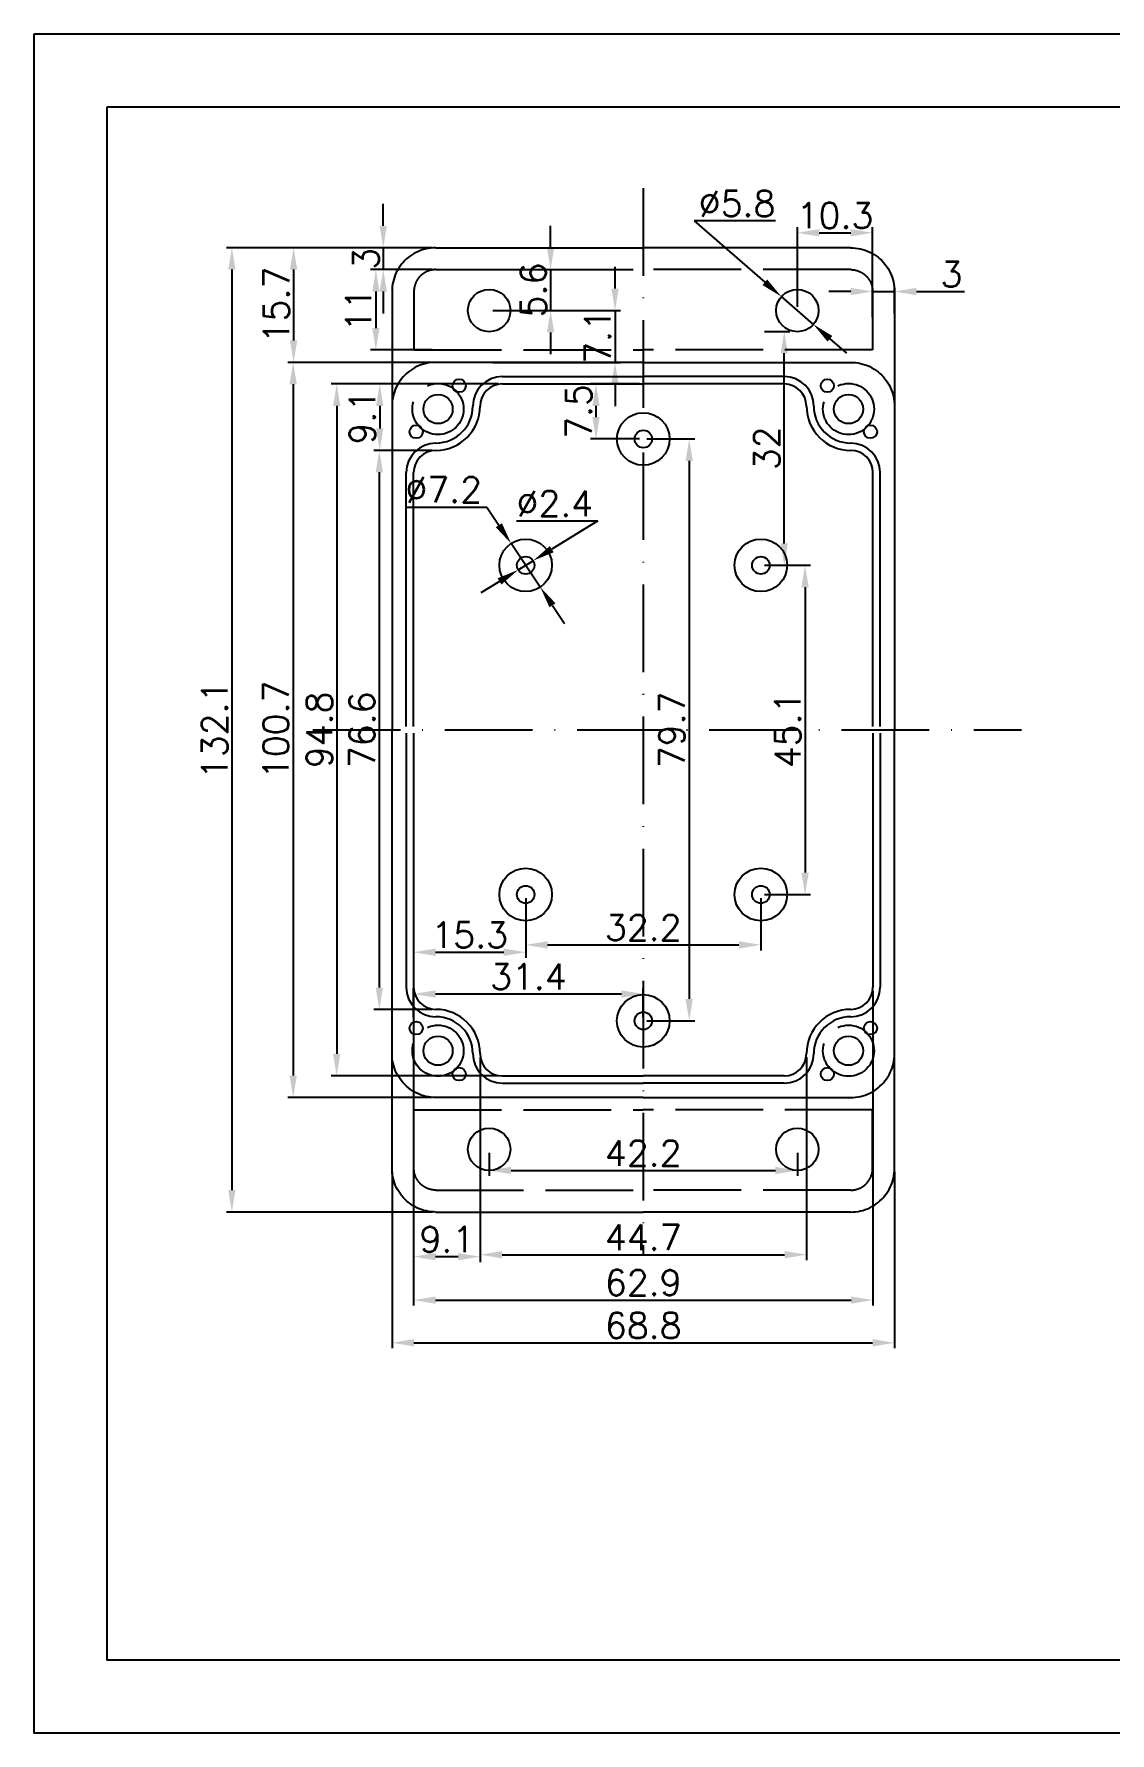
# Model space of a CAD drawing. Header units: millimetres. Extents: x -3078 to -2716, y 3168 to 3401.
# Drawn here: x -3078.4 to -2931.1, y 3168.4 to 3401.2 of the extents above; entities that cross this region are included whole.
import ezdxf

# ---------------------------------------------------------------- set-up
doc = ezdxf.new("R2010")
doc.units = ezdxf.units.MM
doc.linetypes.add('ACAD_ISO02W100', pattern=[15, 12, -3])
doc.linetypes.add('ACAD_ISO10W100', pattern=[18, 12, -3, 0, -3])
for name, color, linetype in [('02___PRT_ALL_AXES', 7, 'Continuous'), ('中心线', 1, 'ACAD_ISO10W100'), ('假想线', 6, 'ACAD_ISO02W100')]:
    doc.layers.add(name, color=color, linetype=linetype)
doc.layers.add('标注', color=3, linetype='Continuous', lineweight=0)
doc.layers.add('绘图', color=7, linetype='Continuous', lineweight=35)
doc.styles.get("Standard").update_dxf_attribs({"font": 'txt.shx'})
doc.dimstyles.new('ISO-25', dxfattribs={"dimtxt": 2.5, "dimasz": 2, "dimexe": 1.25, "dimexo": 0.625, "dimtad": 1, "dimdsep": 46, "dimtxsty": 'Standard', "dimcen": 2.5, "dimclrt": 256, "dimadec": 0, "dimazin": 0, "dimtfac": 1, "dimtmove": 0, "dimatfit": 3, "dimfxl": 1, "dimarcsym": 0})

# ---------------------------------------------------------------- blocks, each defined once
blk = doc.blocks.new('*D66')
at = {"layer": 'Defpoints', "color": 0, "lineweight": 25, "transparency": 16777216}
for p in [(-3026.4, 3270.6), (-3017.3, 3261.5), (-3017.3, 3233.69)]:
    blk.add_point(p, dxfattribs=at)
at = {"layer": '标注', "color": 0, "lineweight": -2, "transparency": 16777216}
for p, q in [((-3026.4, 3270.1), (-3026.4, 3232.94)), ((-3017.3, 3261), (-3017.3, 3232.94)), ((-3023.4, 3233.69), (-3020.3, 3233.69))]:
    blk.add_line(p, q, dxfattribs=at)
at = {"layer": '标注', "color": 0, "lineweight": 25, "transparency": 16777216}
for points in [[(-3023.4, 3234.19), (-3023.4, 3233.19), (-3026.4, 3233.69)], [(-3020.3, 3234.19), (-3020.3, 3233.19), (-3017.3, 3233.69)]]:
    blk.add_solid(points, dxfattribs=at)
at = {"layer": '标注', "lineweight": 25, "transparency": 16777216, "insert": (-3021.85, 3236.07), "char_height": 3.5, "attachment_point": 5}
blk.add_mtext('9.1', dxfattribs=at)
blk = doc.blocks.new('*D67')
at = {"layer": 'Defpoints', "color": 0, "lineweight": 25, "transparency": 16777216}
for p in [(-3017.3, 3261.45), (-2972.62, 3261.5), (-2972.62, 3233.96)]:
    blk.add_point(p, dxfattribs=at)
at = {"layer": '标注', "color": 0, "lineweight": -2, "transparency": 16777216}
for p, q in [((-3017.3, 3260.95), (-3017.3, 3233.21)), ((-2972.62, 3261), (-2972.62, 3233.21)), ((-3014.3, 3233.96), (-2975.62, 3233.96))]:
    blk.add_line(p, q, dxfattribs=at)
at = {"layer": '标注', "color": 0, "lineweight": 25, "transparency": 16777216}
for points in [[(-3014.3, 3234.46), (-3014.3, 3233.46), (-3017.3, 3233.96)], [(-2975.62, 3234.46), (-2975.62, 3233.46), (-2972.62, 3233.96)]]:
    blk.add_solid(points, dxfattribs=at)
at = {"layer": '标注', "lineweight": 25, "transparency": 16777216, "insert": (-2994.96, 3236.34), "char_height": 3.5, "attachment_point": 5}
blk.add_mtext('44.7', dxfattribs=at)
blk = doc.blocks.new('*D68')
at = {"layer": 'Defpoints', "color": 0, "lineweight": 25, "transparency": 16777216}
for p in [(-3026.4, 3270.55), (-2963.52, 3270.6), (-2963.52, 3227.74)]:
    blk.add_point(p, dxfattribs=at)
at = {"layer": '标注', "color": 0, "lineweight": -2, "transparency": 16777216}
for p, q in [((-3026.4, 3270.05), (-3026.4, 3226.99)), ((-2963.52, 3270.1), (-2963.52, 3226.99)), ((-3023.4, 3227.74), (-2966.52, 3227.74))]:
    blk.add_line(p, q, dxfattribs=at)
at = {"layer": '标注', "color": 0, "lineweight": 25, "transparency": 16777216}
for points in [[(-3023.4, 3228.24), (-3023.4, 3227.24), (-3026.4, 3227.74)], [(-2966.52, 3228.24), (-2966.52, 3227.24), (-2963.52, 3227.74)]]:
    blk.add_solid(points, dxfattribs=at)
at = {"layer": '标注', "lineweight": 25, "transparency": 16777216, "insert": (-2994.96, 3230.12), "char_height": 3.5, "attachment_point": 5}
blk.add_mtext('62.9', dxfattribs=at)
blk = doc.blocks.new('*D69')
at = {"layer": 'Defpoints', "color": 0, "lineweight": 25, "transparency": 16777216}
for p in [(-3029.36, 3245.8), (-2960.56, 3245.8), (-2960.56, 3221.89)]:
    blk.add_point(p, dxfattribs=at)
at = {"layer": '标注', "color": 0, "lineweight": -2, "transparency": 16777216}
for p, q in [((-3029.36, 3245.3), (-3029.36, 3221.14)), ((-2960.56, 3245.3), (-2960.56, 3221.14)), ((-3026.36, 3221.89), (-2963.56, 3221.89))]:
    blk.add_line(p, q, dxfattribs=at)
at = {"layer": '标注', "color": 0, "lineweight": 25, "transparency": 16777216}
for points in [[(-3026.36, 3222.39), (-3026.36, 3221.39), (-3029.36, 3221.89)], [(-2963.56, 3222.39), (-2963.56, 3221.39), (-2960.56, 3221.89)]]:
    blk.add_solid(points, dxfattribs=at)
at = {"layer": '标注', "lineweight": 25, "transparency": 16777216, "insert": (-2994.96, 3224.26), "char_height": 3.5, "attachment_point": 5}
blk.add_mtext('68.8', dxfattribs=at)
blk = doc.blocks.new('*D70')
at = {"layer": 'Defpoints', "color": 0, "lineweight": 25, "transparency": 16777216}
for p in [(-3016.06, 3248.4), (-2973.86, 3248.4), (-2973.86, 3245.5)]:
    blk.add_point(p, dxfattribs=at)
at = {"layer": '标注', "color": 0, "lineweight": -2, "transparency": 16777216}
for p, q in [((-3016.06, 3247.9), (-3016.06, 3244.75)), ((-2973.86, 3247.9), (-2973.86, 3244.75)), ((-3013.06, 3245.5), (-2976.86, 3245.5))]:
    blk.add_line(p, q, dxfattribs=at)
at = {"layer": '标注', "color": 0, "lineweight": 25, "transparency": 16777216}
for points in [[(-3013.06, 3246), (-3013.06, 3245), (-3016.06, 3245.5)], [(-2976.86, 3246), (-2976.86, 3245), (-2973.86, 3245.5)]]:
    blk.add_solid(points, dxfattribs=at)
at = {"layer": '标注', "lineweight": 25, "transparency": 16777216, "insert": (-2994.96, 3247.87), "char_height": 3.5, "attachment_point": 5}
blk.add_mtext('42.2', dxfattribs=at)
blk = doc.blocks.new('*D71')
at = {"layer": 'Defpoints', "color": 0, "lineweight": 25, "transparency": 16777216}
for p in [(-3026.4, 3269.67), (-3026.4, 3266), (-2994.96, 3266)]:
    blk.add_point(p, dxfattribs=at)
at = {"layer": '标注', "color": 0, "lineweight": -2, "transparency": 16777216}
for p, q in [((-3026.4, 3266.5), (-3026.4, 3270.42)), ((-2994.96, 3266.5), (-2994.96, 3270.42)), ((-2997.96, 3269.67), (-3023.4, 3269.67))]:
    blk.add_line(p, q, dxfattribs=at)
at = {"layer": '标注', "color": 0, "lineweight": 25, "transparency": 16777216}
for points in [[(-3023.4, 3270.17), (-3023.4, 3269.17), (-3026.4, 3269.67)], [(-2997.96, 3270.17), (-2997.96, 3269.17), (-2994.96, 3269.67)]]:
    blk.add_solid(points, dxfattribs=at)
at = {"layer": '标注', "lineweight": 25, "transparency": 16777216, "insert": (-3010.68, 3272.04), "char_height": 3.5, "attachment_point": 5}
blk.add_mtext('31.4', dxfattribs=at)
blk = doc.blocks.new('*D72')
at = {"layer": 'Defpoints', "color": 0, "lineweight": 25, "transparency": 16777216}
for p in [(-3023.36, 3371.9), (-3030.56, 3368.9), (-3023.36, 3368.9)]:
    blk.add_point(p, dxfattribs=at)
at = {"layer": '标注', "color": 0, "lineweight": -2, "transparency": 16777216}
for p, q in [((-3030.56, 3374.9), (-3030.56, 3377.9)), ((-3023.86, 3371.9), (-3031.31, 3371.9)), ((-3030.56, 3371.9), (-3030.56, 3368.9)), ((-3023.86, 3368.9), (-3031.31, 3368.9)), ((-3030.56, 3365.9), (-3030.56, 3362.9))]:
    blk.add_line(p, q, dxfattribs=at)
at = {"layer": '标注', "color": 0, "lineweight": 25, "transparency": 16777216}
for points in [[(-3031.06, 3374.9), (-3030.06, 3374.9), (-3030.56, 3371.9)], [(-3031.06, 3365.9), (-3030.06, 3365.9), (-3030.56, 3368.9)]]:
    blk.add_solid(points, dxfattribs=at)
at = {"layer": '标注', "lineweight": 25, "transparency": 16777216, "insert": (-3032.93, 3370.4), "char_height": 3.5, "attachment_point": 5, "rotation": 90}
blk.add_mtext('3', dxfattribs=at)
blk = doc.blocks.new('*D73')
at = {"layer": 'Defpoints', "color": 0, "lineweight": 25, "transparency": 16777216}
for p in [(-3023.86, 3368.9), (-3016.06, 3363.3), (-3007.65, 3363.3)]:
    blk.add_point(p, dxfattribs=at)
at = {"layer": '标注', "color": 0, "lineweight": -2, "transparency": 16777216}
for p, q in [((-3007.65, 3371.9), (-3007.65, 3374.9)), ((-3023.36, 3368.9), (-3006.9, 3368.9)), ((-3007.65, 3368.9), (-3007.65, 3363.3)), ((-3015.56, 3363.3), (-3006.9, 3363.3)), ((-3007.65, 3360.3), (-3007.65, 3357.3))]:
    blk.add_line(p, q, dxfattribs=at)
at = {"layer": '标注', "color": 0, "lineweight": 25, "transparency": 16777216}
for points in [[(-3008.15, 3371.9), (-3007.15, 3371.9), (-3007.65, 3368.9)], [(-3008.15, 3360.3), (-3007.15, 3360.3), (-3007.65, 3363.3)]]:
    blk.add_solid(points, dxfattribs=at)
at = {"layer": '标注', "lineweight": 25, "transparency": 16777216, "insert": (-3010.02, 3366.1), "char_height": 3.5, "attachment_point": 5, "rotation": 90}
blk.add_mtext('5.6', dxfattribs=at)
blk = doc.blocks.new('*D74')
at = {"layer": 'Defpoints', "color": 0, "lineweight": 25, "transparency": 16777216}
for p in [(-3023.36, 3371.9), (-3042.83, 3356.2), (-3023.36, 3356.2)]:
    blk.add_point(p, dxfattribs=at)
at = {"layer": '标注', "color": 0, "lineweight": -2, "transparency": 16777216}
for p, q in [((-3023.86, 3371.9), (-3043.58, 3371.9)), ((-3042.83, 3368.9), (-3042.83, 3359.2)), ((-3023.86, 3356.2), (-3043.58, 3356.2))]:
    blk.add_line(p, q, dxfattribs=at)
at = {"layer": '标注', "color": 0, "lineweight": 25, "transparency": 16777216}
for points in [[(-3043.33, 3368.9), (-3042.33, 3368.9), (-3042.83, 3371.9)], [(-3043.33, 3359.2), (-3042.33, 3359.2), (-3042.83, 3356.2)]]:
    blk.add_solid(points, dxfattribs=at)
at = {"layer": '标注', "lineweight": 25, "transparency": 16777216, "insert": (-3045.2, 3364.05), "char_height": 3.5, "attachment_point": 5, "rotation": 90}
blk.add_mtext('15.7', dxfattribs=at)
blk = doc.blocks.new('*D75')
at = {"layer": 'Defpoints', "color": 0, "lineweight": 25, "transparency": 16777216}
for p in [(-3023.36, 3368.9), (-3031.57, 3357.9), (-3023.36, 3357.9)]:
    blk.add_point(p, dxfattribs=at)
at = {"layer": '标注', "color": 0, "lineweight": -2, "transparency": 16777216}
for p, q in [((-3023.86, 3368.9), (-3032.32, 3368.9)), ((-3031.57, 3365.9), (-3031.57, 3360.9)), ((-3023.86, 3357.9), (-3032.32, 3357.9))]:
    blk.add_line(p, q, dxfattribs=at)
at = {"layer": '标注', "color": 0, "lineweight": 25, "transparency": 16777216}
for points in [[(-3032.07, 3365.9), (-3031.07, 3365.9), (-3031.57, 3368.9)], [(-3032.07, 3360.9), (-3031.07, 3360.9), (-3031.57, 3357.9)]]:
    blk.add_solid(points, dxfattribs=at)
at = {"layer": '标注', "lineweight": 25, "transparency": 16777216, "insert": (-3033.95, 3363.4), "char_height": 3.5, "attachment_point": 5, "rotation": 90}
blk.add_mtext('11', dxfattribs=at)
blk = doc.blocks.new('*D76')
at = {"layer": 'Defpoints', "color": 0, "lineweight": 25, "transparency": 16777216}
for p in [(-3014.26, 3353.24), (-3031.04, 3344.14), (-3023.36, 3344.14)]:
    blk.add_point(p, dxfattribs=at)
at = {"layer": '标注', "color": 0, "lineweight": -2, "transparency": 16777216}
for p, q in [((-3014.76, 3353.24), (-3031.79, 3353.24)), ((-3031.04, 3350.24), (-3031.04, 3347.14)), ((-3023.86, 3344.14), (-3031.79, 3344.14))]:
    blk.add_line(p, q, dxfattribs=at)
at = {"layer": '标注', "color": 0, "lineweight": 25, "transparency": 16777216}
for points in [[(-3031.54, 3350.24), (-3030.54, 3350.24), (-3031.04, 3353.24)], [(-3031.54, 3347.14), (-3030.54, 3347.14), (-3031.04, 3344.14)]]:
    blk.add_solid(points, dxfattribs=at)
at = {"layer": '标注', "lineweight": 25, "transparency": 16777216, "insert": (-3033.42, 3348.69), "char_height": 3.5, "attachment_point": 5, "rotation": 90}
blk.add_mtext('9.1', dxfattribs=at)
blk = doc.blocks.new('*D77')
at = {"layer": 'Defpoints', "color": 0, "lineweight": 25, "transparency": 16777216}
for p in [(-3023.36, 3344.14), (-3031.1, 3267.56), (-3023.36, 3267.56)]:
    blk.add_point(p, dxfattribs=at)
at = {"layer": '标注', "color": 0, "lineweight": -2, "transparency": 16777216}
for p, q in [((-3023.86, 3344.14), (-3031.85, 3344.14)), ((-3031.1, 3341.14), (-3031.1, 3270.56)), ((-3023.86, 3267.56), (-3031.85, 3267.56))]:
    blk.add_line(p, q, dxfattribs=at)
at = {"layer": '标注', "color": 0, "lineweight": 25, "transparency": 16777216}
for points in [[(-3031.6, 3341.14), (-3030.6, 3341.14), (-3031.1, 3344.14)], [(-3031.6, 3270.56), (-3030.6, 3270.56), (-3031.1, 3267.56)]]:
    blk.add_solid(points, dxfattribs=at)
at = {"layer": '标注', "lineweight": 25, "transparency": 16777216, "insert": (-3033.47, 3305.85), "char_height": 3.5, "attachment_point": 5, "rotation": 90}
blk.add_mtext('76.6', dxfattribs=at)
blk = doc.blocks.new('*D78')
at = {"layer": 'Defpoints', "color": 0, "lineweight": 25, "transparency": 16777216}
for p in [(-3014.26, 3353.24), (-3036.93, 3258.46), (-3014.26, 3258.46)]:
    blk.add_point(p, dxfattribs=at)
at = {"layer": '标注', "color": 0, "lineweight": -2, "transparency": 16777216}
for p, q in [((-3014.76, 3353.24), (-3037.68, 3353.24)), ((-3036.93, 3350.24), (-3036.93, 3261.46)), ((-3014.76, 3258.46), (-3037.68, 3258.46))]:
    blk.add_line(p, q, dxfattribs=at)
at = {"layer": '标注', "color": 0, "lineweight": 25, "transparency": 16777216}
for points in [[(-3037.43, 3350.24), (-3036.43, 3350.24), (-3036.93, 3353.24)], [(-3037.43, 3261.46), (-3036.43, 3261.46), (-3036.93, 3258.46)]]:
    blk.add_solid(points, dxfattribs=at)
at = {"layer": '标注', "lineweight": 25, "transparency": 16777216, "insert": (-3039.31, 3305.85), "char_height": 3.5, "attachment_point": 5, "rotation": 90}
blk.add_mtext('94.8', dxfattribs=at)
blk = doc.blocks.new('*D79')
at = {"layer": 'Defpoints', "color": 0, "lineweight": 25, "transparency": 16777216}
for p in [(-3023.36, 3356.2), (-3042.89, 3255.5), (-3023.36, 3255.5)]:
    blk.add_point(p, dxfattribs=at)
at = {"layer": '标注', "color": 0, "lineweight": -2, "transparency": 16777216}
for p, q in [((-3023.86, 3356.2), (-3043.64, 3356.2)), ((-3042.89, 3353.2), (-3042.89, 3258.5)), ((-3023.86, 3255.5), (-3043.64, 3255.5))]:
    blk.add_line(p, q, dxfattribs=at)
at = {"layer": '标注', "color": 0, "lineweight": 25, "transparency": 16777216}
for points in [[(-3043.39, 3353.2), (-3042.39, 3353.2), (-3042.89, 3356.2)], [(-3043.39, 3258.5), (-3042.39, 3258.5), (-3042.89, 3255.5)]]:
    blk.add_solid(points, dxfattribs=at)
at = {"layer": '标注', "lineweight": 25, "transparency": 16777216, "insert": (-3045.27, 3305.85), "char_height": 3.5, "attachment_point": 5, "rotation": 90}
blk.add_mtext('100.7', dxfattribs=at)
blk = doc.blocks.new('*D80')
at = {"layer": 'Defpoints', "color": 0, "lineweight": 25, "transparency": 16777216}
for p in [(-3023.86, 3371.9), (-3051.28, 3239.8), (-3023.36, 3239.8)]:
    blk.add_point(p, dxfattribs=at)
at = {"layer": '标注', "color": 0, "lineweight": -2, "transparency": 16777216}
for p, q in [((-3024.36, 3371.9), (-3052.03, 3371.9)), ((-3051.28, 3368.9), (-3051.28, 3242.8)), ((-3023.86, 3239.8), (-3052.03, 3239.8))]:
    blk.add_line(p, q, dxfattribs=at)
at = {"layer": '标注', "color": 0, "lineweight": 25, "transparency": 16777216}
for points in [[(-3051.78, 3368.9), (-3050.78, 3368.9), (-3051.28, 3371.9)], [(-3051.78, 3242.8), (-3050.78, 3242.8), (-3051.28, 3239.8)]]:
    blk.add_solid(points, dxfattribs=at)
at = {"layer": '标注', "lineweight": 25, "transparency": 16777216, "insert": (-3053.65, 3305.85), "char_height": 3.5, "attachment_point": 5, "rotation": 90}
blk.add_mtext('132.1', dxfattribs=at)
blk = doc.blocks.new('*D81')
at = {"layer": 'Defpoints', "color": 0, "lineweight": 25, "transparency": 16777216}
for p in [(-3016.06, 3363.3), (-3016.06, 3356.2), (-2998.83, 3356.2)]:
    blk.add_point(p, dxfattribs=at)
at = {"layer": '标注', "color": 0, "lineweight": -2, "transparency": 16777216}
for p, q in [((-2998.83, 3366.3), (-2998.83, 3369.3)), ((-3015.56, 3363.3), (-2998.08, 3363.3)), ((-2998.83, 3363.3), (-2998.83, 3356.2)), ((-3015.56, 3356.2), (-2998.08, 3356.2)), ((-2998.83, 3353.2), (-2998.83, 3350.2))]:
    blk.add_line(p, q, dxfattribs=at)
at = {"layer": '标注', "color": 0, "lineweight": 25, "transparency": 16777216}
for points in [[(-2999.33, 3366.3), (-2998.33, 3366.3), (-2998.83, 3363.3)], [(-2999.33, 3353.2), (-2998.33, 3353.2), (-2998.83, 3356.2)]]:
    blk.add_solid(points, dxfattribs=at)
at = {"layer": '标注', "lineweight": 25, "transparency": 16777216, "insert": (-3001.2, 3359.75), "char_height": 3.5, "attachment_point": 5, "rotation": 90}
blk.add_mtext('7.1', dxfattribs=at)
blk = doc.blocks.new('*D82')
at = {"layer": 'Defpoints', "color": 0, "lineweight": 25, "transparency": 16777216}
for p in [(-3001.43, 3353.24), (-2994.96, 3353.24), (-2994.96, 3345.7)]:
    blk.add_point(p, dxfattribs=at)
at = {"layer": '标注', "color": 0, "lineweight": -2, "transparency": 16777216}
for p, q in [((-2995.46, 3353.24), (-3002.18, 3353.24)), ((-3001.43, 3348.7), (-3001.43, 3350.24)), ((-2995.46, 3345.7), (-3002.18, 3345.7))]:
    blk.add_line(p, q, dxfattribs=at)
at = {"layer": '标注', "color": 0, "lineweight": 25, "transparency": 16777216}
for points in [[(-3001.93, 3350.24), (-3000.93, 3350.24), (-3001.43, 3353.24)], [(-3001.93, 3348.7), (-3000.93, 3348.7), (-3001.43, 3345.7)]]:
    blk.add_solid(points, dxfattribs=at)
at = {"layer": '标注', "lineweight": 25, "transparency": 16777216, "insert": (-3003.81, 3349.47), "char_height": 3.5, "attachment_point": 5, "rotation": 90}
blk.add_mtext('7.5', dxfattribs=at)
blk = doc.blocks.new('*D83')
at = {"layer": 'Defpoints', "color": 0, "lineweight": 25, "transparency": 16777216}
for p in [(-2994.96, 3345.7), (-2994.96, 3266), (-2988.67, 3266)]:
    blk.add_point(p, dxfattribs=at)
at = {"layer": '标注', "color": 0, "lineweight": -2, "transparency": 16777216}
for p, q in [((-2994.46, 3345.7), (-2987.92, 3345.7)), ((-2988.67, 3342.7), (-2988.67, 3269)), ((-2994.46, 3266), (-2987.92, 3266))]:
    blk.add_line(p, q, dxfattribs=at)
at = {"layer": '标注', "color": 0, "lineweight": 25, "transparency": 16777216}
for points in [[(-2989.17, 3342.7), (-2988.17, 3342.7), (-2988.67, 3345.7)], [(-2989.17, 3269), (-2988.17, 3269), (-2988.67, 3266)]]:
    blk.add_solid(points, dxfattribs=at)
at = {"layer": '标注', "lineweight": 25, "transparency": 16777216, "insert": (-2991.05, 3305.85), "char_height": 3.5, "attachment_point": 5, "rotation": 90}
blk.add_mtext('79.7', dxfattribs=at)
blk = doc.blocks.new('*D84')
at = {"layer": 'Defpoints', "color": 0, "lineweight": 25, "transparency": 16777216}
for p in [(-3026.4, 3283.3), (-3011.06, 3283.3), (-3011.06, 3275.39)]:
    blk.add_point(p, dxfattribs=at)
at = {"layer": '标注', "color": 0, "lineweight": -2, "transparency": 16777216}
for p, q in [((-3026.4, 3282.8), (-3026.4, 3274.64)), ((-3011.06, 3282.8), (-3011.06, 3274.64)), ((-3023.4, 3275.39), (-3014.06, 3275.39))]:
    blk.add_line(p, q, dxfattribs=at)
at = {"layer": '标注', "color": 0, "lineweight": 25, "transparency": 16777216}
for points in [[(-3023.4, 3275.89), (-3023.4, 3274.89), (-3026.4, 3275.39)], [(-3014.06, 3275.89), (-3014.06, 3274.89), (-3011.06, 3275.39)]]:
    blk.add_solid(points, dxfattribs=at)
at = {"layer": '标注', "lineweight": 25, "transparency": 16777216, "insert": (-3018.73, 3277.76), "char_height": 3.5, "attachment_point": 5}
blk.add_mtext('15.3', dxfattribs=at)
blk = doc.blocks.new('*D85')
at = {"layer": 'Defpoints', "color": 0, "lineweight": 25, "transparency": 16777216}
for p in [(-3011.06, 3283.3), (-2978.86, 3283.3), (-2978.86, 3276.4)]:
    blk.add_point(p, dxfattribs=at)
at = {"layer": '标注', "color": 0, "lineweight": -2, "transparency": 16777216}
for p, q in [((-3011.06, 3282.8), (-3011.06, 3275.65)), ((-2978.86, 3282.8), (-2978.86, 3275.65)), ((-3008.06, 3276.4), (-2981.86, 3276.4))]:
    blk.add_line(p, q, dxfattribs=at)
at = {"layer": '标注', "color": 0, "lineweight": 25, "transparency": 16777216}
for points in [[(-3008.06, 3276.9), (-3008.06, 3275.9), (-3011.06, 3276.4)], [(-2981.86, 3276.9), (-2981.86, 3275.9), (-2978.86, 3276.4)]]:
    blk.add_solid(points, dxfattribs=at)
at = {"layer": '标注', "lineweight": 25, "transparency": 16777216, "insert": (-2994.96, 3278.77), "char_height": 3.5, "attachment_point": 5}
blk.add_mtext('32.2', dxfattribs=at)
blk = doc.blocks.new('*D86')
at = {"layer": 'Defpoints', "color": 0, "lineweight": 25, "transparency": 16777216}
for p in [(-2978.86, 3360.44), (-2975.66, 3360.44), (-2978.86, 3328.4)]:
    blk.add_point(p, dxfattribs=at)
at = {"layer": '标注', "color": 0, "lineweight": -2, "transparency": 16777216}
for p, q in [((-2978.36, 3360.44), (-2974.91, 3360.44)), ((-2975.66, 3331.4), (-2975.66, 3357.44)), ((-2978.36, 3328.4), (-2974.91, 3328.4))]:
    blk.add_line(p, q, dxfattribs=at)
at = {"layer": '标注', "color": 0, "lineweight": 25, "transparency": 16777216}
for points in [[(-2976.16, 3357.44), (-2975.16, 3357.44), (-2975.66, 3360.44)], [(-2976.16, 3331.4), (-2975.16, 3331.4), (-2975.66, 3328.4)]]:
    blk.add_solid(points, dxfattribs=at)
at = {"layer": '标注', "lineweight": 25, "transparency": 16777216, "insert": (-2978.04, 3344.42), "char_height": 3.5, "attachment_point": 5, "rotation": 90}
blk.add_mtext('32', dxfattribs=at)
blk = doc.blocks.new('*D87')
at = {"layer": 'Defpoints', "color": 0, "lineweight": 25, "transparency": 16777216}
for p in [(-2978.86, 3328.4), (-2978.86, 3283.3), (-2972.81, 3283.3)]:
    blk.add_point(p, dxfattribs=at)
at = {"layer": '标注', "color": 0, "lineweight": -2, "transparency": 16777216}
for p, q in [((-2978.36, 3328.4), (-2972.06, 3328.4)), ((-2972.81, 3325.4), (-2972.81, 3286.3)), ((-2978.36, 3283.3), (-2972.06, 3283.3))]:
    blk.add_line(p, q, dxfattribs=at)
at = {"layer": '标注', "color": 0, "lineweight": 25, "transparency": 16777216}
for points in [[(-2973.31, 3325.4), (-2972.31, 3325.4), (-2972.81, 3328.4)], [(-2973.31, 3286.3), (-2972.31, 3286.3), (-2972.81, 3283.3)]]:
    blk.add_solid(points, dxfattribs=at)
at = {"layer": '标注', "lineweight": 25, "transparency": 16777216, "insert": (-2975.19, 3305.85), "char_height": 3.5, "attachment_point": 5, "rotation": 90}
blk.add_mtext('45.1', dxfattribs=at)
blk = doc.blocks.new('*D88')
at = {"layer": 'Defpoints', "color": 0, "lineweight": 25, "transparency": 16777216}
for p in [(-2963.56, 3373.95), (-2973.86, 3363.3), (-2963.56, 3361.9)]:
    blk.add_point(p, dxfattribs=at)
at = {"layer": '标注', "color": 0, "lineweight": -2, "transparency": 16777216}
for p, q in [((-2973.86, 3363.8), (-2973.86, 3374.7)), ((-2970.86, 3373.95), (-2966.56, 3373.95)), ((-2963.56, 3362.4), (-2963.56, 3374.7))]:
    blk.add_line(p, q, dxfattribs=at)
at = {"layer": '标注', "color": 0, "lineweight": 25, "transparency": 16777216}
for points in [[(-2970.86, 3374.45), (-2970.86, 3373.45), (-2973.86, 3373.95)], [(-2966.56, 3374.45), (-2966.56, 3373.45), (-2963.56, 3373.95)]]:
    blk.add_solid(points, dxfattribs=at)
at = {"layer": '标注', "lineweight": 25, "transparency": 16777216, "insert": (-2968.71, 3376.32), "char_height": 3.5, "attachment_point": 5}
blk.add_mtext('10.3', dxfattribs=at)
blk = doc.blocks.new('*D89')
at = {"layer": 'Defpoints', "color": 0, "lineweight": 25, "transparency": 16777216}
for p in [(-2960.56, 3365.9), (-2963.56, 3362.4), (-2960.56, 3362.4)]:
    blk.add_point(p, dxfattribs=at)
at = {"layer": '标注', "color": 0, "lineweight": -2, "transparency": 16777216}
for p, q in [((-2966.56, 3365.9), (-2969.56, 3365.9)), ((-2963.56, 3362.9), (-2963.56, 3366.65)), ((-2963.56, 3365.9), (-2960.56, 3365.9)), ((-2960.56, 3362.9), (-2960.56, 3366.65)), ((-2957.56, 3365.9), (-2950.98, 3365.9))]:
    blk.add_line(p, q, dxfattribs=at)
at = {"layer": '标注', "color": 0, "lineweight": 25, "transparency": 16777216}
for points in [[(-2966.56, 3366.4), (-2966.56, 3365.4), (-2963.56, 3365.9)], [(-2957.56, 3366.4), (-2957.56, 3365.4), (-2960.56, 3365.9)]]:
    blk.add_solid(points, dxfattribs=at)
at = {"layer": '标注', "lineweight": 25, "transparency": 16777216, "insert": (-2952.77, 3368.28), "char_height": 3.5, "attachment_point": 5}
blk.add_mtext('3', dxfattribs=at)
blk = doc.blocks.new('*D90')
at = {"layer": 'Defpoints', "color": 0, "lineweight": 25, "transparency": 16777216}
for p in [(-3013.06, 3331.39), (-3009.06, 3325.41)]:
    blk.add_point(p, dxfattribs=at)
at = {"layer": '标注', "color": 0, "lineweight": -2, "transparency": 16777216}
for p, q in [((-3027.52, 3336.38), (-3016.4, 3336.38)), ((-3016.4, 3336.38), (-3014.73, 3333.89)), ((-3009.06, 3325.41), (-3013.06, 3331.39)), ((-3007.39, 3322.91), (-3005.73, 3320.42))]:
    blk.add_line(p, q, dxfattribs=at)
at = {"layer": '标注', "color": 0, "lineweight": 25, "transparency": 16777216}
for points in [[(-3014.31, 3334.16), (-3015.15, 3333.61), (-3013.06, 3331.39)], [(-3006.98, 3323.19), (-3007.81, 3322.64), (-3009.06, 3325.41)]]:
    blk.add_solid(points, dxfattribs=at)
at = {"layer": '标注', "lineweight": 25, "transparency": 16777216, "insert": (-3022.27, 3338.76), "char_height": 3.5, "attachment_point": 5}
blk.add_mtext('∅7.2', dxfattribs=at)
blk = doc.blocks.new('*D91')
at = {"layer": 'Defpoints', "color": 0, "lineweight": 25, "transparency": 16777216}
for p in [(-3010.04, 3329.03), (-3012.08, 3327.77)]:
    blk.add_point(p, dxfattribs=at)
at = {"layer": '标注', "color": 0, "lineweight": -2, "transparency": 16777216}
for p, q in [((-3012.32, 3334.49), (-3001.2, 3334.49)), ((-3001.2, 3334.49), (-3007.49, 3330.61)), ((-3012.08, 3327.77), (-3010.04, 3329.03)), ((-3014.64, 3326.19), (-3017.19, 3324.62))]:
    blk.add_line(p, q, dxfattribs=at)
at = {"layer": '标注', "color": 0, "lineweight": 25, "transparency": 16777216}
for points in [[(-3007.75, 3331.03), (-3007.23, 3330.18), (-3010.04, 3329.03)], [(-3014.9, 3326.62), (-3014.37, 3325.77), (-3012.08, 3327.77)]]:
    blk.add_solid(points, dxfattribs=at)
at = {"layer": '标注', "lineweight": 25, "transparency": 16777216, "insert": (-3007.07, 3336.86), "char_height": 3.5, "attachment_point": 5}
blk.add_mtext('∅2.4', dxfattribs=at)
blk = doc.blocks.new('*D93')
at = {"layer": 'Defpoints', "color": 0, "lineweight": 25, "transparency": 16777216}
for p in [(-2976.05, 3365.2), (-2971.67, 3361.4)]:
    blk.add_point(p, dxfattribs=at)
at = {"layer": '标注', "color": 0, "lineweight": -2, "transparency": 16777216}
for p, q in [((-2976.87, 3375.58), (-2988, 3375.58)), ((-2988, 3375.58), (-2978.32, 3367.17)), ((-2971.67, 3361.4), (-2976.05, 3365.2)), ((-2969.41, 3359.43), (-2967.14, 3357.46))]:
    blk.add_line(p, q, dxfattribs=at)
at = {"layer": '标注', "color": 0, "lineweight": 25, "transparency": 16777216}
for points in [[(-2977.99, 3367.55), (-2978.64, 3366.79), (-2976.05, 3365.2)], [(-2969.08, 3359.81), (-2969.74, 3359.05), (-2971.67, 3361.4)]]:
    blk.add_solid(points, dxfattribs=at)
at = {"layer": '标注', "lineweight": 25, "transparency": 16777216, "insert": (-2982.12, 3377.95), "char_height": 3.5, "attachment_point": 5}
blk.add_mtext('∅5.8', dxfattribs=at)

msp = doc.modelspace()

# ---------------------------------------------------------------- linework, layer by layer
at = {"color": 7, "linetype": 'Continuous', "lineweight": 25}
for p, q in [((-3029.36, 3365.9), (-3029.36, 3305.85)), ((-2960.56, 3365.9), (-2960.56, 3305.85)), ((-2994.96, 3356.2), (-3023.36, 3356.2)), ((-3014.26, 3354.24), (-2994.96, 3354.24)), ((-2994.96, 3356.2), (-2966.56, 3356.2)), ((-2975.66, 3354.24), (-2994.96, 3354.24)), ((-3014.26, 3353.24), (-2994.96, 3353.24)), ((-2975.66, 3353.24), (-2994.96, 3353.24)), ((-3027.4, 3306.3), (-3027.4, 3341.1)), ((-3026.4, 3306.3), (-3026.4, 3341.1)), ((-2963.52, 3306.3), (-2963.52, 3341.1)), ((-2962.52, 3306.3), (-2962.52, 3341.1)), ((-3029.36, 3245.8), (-3029.36, 3305.85)), ((-3027.4, 3305.4), (-3027.4, 3270.6)), ((-3026.4, 3305.4), (-3026.4, 3270.6)), ((-2963.52, 3305.4), (-2963.52, 3270.6)), ((-2962.52, 3305.4), (-2962.52, 3270.6)), ((-2960.56, 3245.8), (-2960.56, 3305.85)), ((-3014.26, 3258.46), (-2994.96, 3258.46)), ((-3014.26, 3257.46), (-2994.96, 3257.46)), ((-2975.66, 3258.46), (-2994.96, 3258.46)), ((-2975.66, 3257.46), (-2994.96, 3257.46)), ((-2994.96, 3255.5), (-3023.36, 3255.5)), ((-2994.96, 3255.5), (-2966.56, 3255.5))]:
    msp.add_line(p, q, dxfattribs=at)
for centre, radius, start, end in [((-3014.26, 3350.2), 4.04, 90, 180), ((-2975.66, 3350.2), 4.04, 0, 90), ((-3014.26, 3350.2), 3.04, 90, 180), ((-2975.66, 3350.2), 3.04, 0, 90), ((-3023.36, 3350.2), 5.06, 270, 0), ((-3023.36, 3350.2), 6.06, 270, 0), ((-2966.56, 3350.2), 6.06, 180, 270), ((-2966.56, 3350.2), 5.06, 180, 270), ((-3023.36, 3341.1), 4.04, 90, 180), ((-2966.56, 3341.1), 4.04, 0, 90), ((-3023.36, 3341.1), 3.04, 90, 180), ((-2966.56, 3341.1), 3.04, 0, 90), ((-3023.36, 3270.6), 4.04, 180, 270), ((-3023.36, 3270.6), 3.04, 180, 270), ((-2966.56, 3270.6), 4.04, 270, 0), ((-2966.56, 3270.6), 3.04, 270, 0), ((-3023.36, 3261.5), 6.06, 0, 90), ((-3023.36, 3261.5), 5.06, 0, 90), ((-2966.56, 3261.5), 6.06, 90, 180), ((-2966.56, 3261.5), 5.06, 90, 180), ((-3014.26, 3261.5), 4.04, 180, 270), ((-3014.26, 3261.5), 3.04, 180, 270), ((-2975.66, 3261.5), 4.04, 270, 0), ((-2975.66, 3261.5), 3.04, 270, 0)]:
    msp.add_arc(centre, radius, start, end, dxfattribs=at)
for points, start_tangent, end_tangent in [([(-3023.36, 3371.9), (-3024.7, 3371.75), (-3025.97, 3371.31), (-3027.1, 3370.59), (-3028.05, 3369.64), (-3028.77, 3368.5), (-3029.21, 3367.24), (-3029.36, 3365.9)], (-1, 0), (0, -1)), ([(-2966.56, 3371.9), (-2965.23, 3371.75), (-2963.96, 3371.31), (-2962.82, 3370.59), (-2961.87, 3369.64), (-2961.16, 3368.5), (-2960.71, 3367.24), (-2960.56, 3365.9)], (1, 0), (0, -1)), ([(-3023.36, 3356.2), (-3024.7, 3356.05), (-3025.97, 3355.61), (-3027.1, 3354.89), (-3028.05, 3353.94), (-3028.77, 3352.8), (-3029.21, 3351.54), (-3029.36, 3350.2)], (-1, 0), (0, -1)), ([(-2966.56, 3356.2), (-2965.23, 3356.05), (-2963.96, 3355.61), (-2962.82, 3354.89), (-2961.87, 3353.94), (-2961.16, 3352.8), (-2960.71, 3351.54), (-2960.56, 3350.2)], (1, 0), (0, -1)), ([(-3023.36, 3255.5), (-3024.7, 3255.65), (-3025.97, 3256.09), (-3027.1, 3256.81), (-3028.05, 3257.76), (-3028.77, 3258.9), (-3029.21, 3260.16), (-3029.36, 3261.5)], (-1, 0), (0, 1)), ([(-2966.56, 3255.5), (-2965.23, 3255.65), (-2963.96, 3256.09), (-2962.82, 3256.81), (-2961.87, 3257.76), (-2961.16, 3258.9), (-2960.71, 3260.16), (-2960.56, 3261.5)], (1, 0), (0, 1)), ([(-3023.36, 3239.8), (-3024.7, 3239.95), (-3025.97, 3240.39), (-3027.1, 3241.11), (-3028.05, 3242.06), (-3028.77, 3243.2), (-3029.21, 3244.46), (-3029.36, 3245.8)], (-1, 0), (0, 1)), ([(-2966.56, 3239.8), (-2965.23, 3239.95), (-2963.96, 3240.39), (-2962.82, 3241.11), (-2961.87, 3242.06), (-2961.16, 3243.2), (-2960.71, 3244.46), (-2960.56, 3245.8)], (1, 0), (0, 1))]:
    msp.add_spline(points, degree=3, dxfattribs=dict(at, start_tangent=start_tangent, end_tangent=end_tangent))
at = {"layer": '02___PRT_ALL_AXES', "lineweight": 25}
for points in [[(-3078.37, 3401.18), (-2715.84, 3401.18), (-2715.84, 3168.43), (-3078.37, 3168.43)], [(-3068.37, 3391.18), (-2725.84, 3391.18), (-2725.84, 3178.43), (-3068.37, 3178.43)]]:
    msp.add_lwpolyline(points, close=True, dxfattribs=at)
at = {"layer": '中心线', "lineweight": 25}
for p, q in [((-2994.96, 3380.07), (-2994.96, 3234.04)), ((-3040.22, 3305.85), (-2943.18, 3305.85))]:
    msp.add_line(p, q, dxfattribs=at)
at = {"layer": '假想线', "lineweight": 25}
for p, q in [((-3023.36, 3368.9), (-2994.96, 3368.9)), ((-2966.56, 3368.9), (-2994.96, 3368.9)), ((-3026.36, 3357.9), (-2994.96, 3357.9)), ((-2963.56, 3357.9), (-2994.96, 3357.9)), ((-3026.36, 3253.8), (-2994.96, 3253.8)), ((-2963.56, 3253.8), (-2994.96, 3253.8)), ((-3023.36, 3242.8), (-2994.96, 3242.8)), ((-2966.56, 3242.8), (-2994.96, 3242.8))]:
    msp.add_line(p, q, dxfattribs=at)
at = {"layer": '假想线', "color": 6, "lineweight": 25}
for p, q in [((-3026.36, 3365.9), (-3026.36, 3357.9)), ((-2963.56, 3365.9), (-2963.56, 3357.9)), ((-3026.36, 3245.8), (-3026.36, 3253.8)), ((-2963.56, 3245.8), (-2963.56, 3253.8))]:
    msp.add_line(p, q, dxfattribs=at)
at = {"layer": '假想线', "lineweight": 25}
for centre in [(-3023.06, 3349.8), (-2966.86, 3349.8), (-3023.06, 3261.9), (-2966.86, 3261.9)]:
    msp.add_circle(centre, 3.5, dxfattribs=at)
at = {"layer": '假想线', "color": 6, "lineweight": 25}
for points in [[(-3023.36, 3368.9), (-3023.51, 3368.9), (-3023.66, 3368.89), (-3024.09, 3368.83), (-3024.37, 3368.74), (-3024.9, 3368.49), (-3025.15, 3368.33), (-3025.59, 3367.94), (-3025.77, 3367.71), (-3026.08, 3367.21), (-3026.19, 3366.93), (-3026.33, 3366.41), (-3026.36, 3366.15), (-3026.36, 3365.9)], [(-2966.56, 3368.9), (-2966.42, 3368.9), (-2966.27, 3368.89), (-2965.83, 3368.83), (-2965.55, 3368.74), (-2965.02, 3368.49), (-2964.77, 3368.33), (-2964.34, 3367.94), (-2964.15, 3367.71), (-2963.85, 3367.21), (-2963.73, 3366.93), (-2963.59, 3366.41), (-2963.56, 3366.15), (-2963.56, 3365.9)], [(-3023.36, 3242.8), (-3023.51, 3242.8), (-3023.66, 3242.81), (-3024.09, 3242.88), (-3024.37, 3242.96), (-3024.9, 3243.21), (-3025.15, 3243.37), (-3025.59, 3243.76), (-3025.77, 3243.99), (-3026.08, 3244.49), (-3026.19, 3244.77), (-3026.33, 3245.29), (-3026.36, 3245.55), (-3026.36, 3245.8)], [(-2966.56, 3242.8), (-2966.42, 3242.8), (-2966.27, 3242.81), (-2965.83, 3242.88), (-2965.55, 3242.96), (-2965.02, 3243.21), (-2964.77, 3243.37), (-2964.34, 3243.76), (-2964.15, 3243.99), (-2963.85, 3244.49), (-2963.73, 3244.77), (-2963.59, 3245.29), (-2963.56, 3245.55), (-2963.56, 3245.8)]]:
    msp.add_open_spline(points, degree=3, knots=[0, 0, 0, 0, 0.876668, 0.876668, 2.630005, 2.630005, 4.383342, 4.383342, 6.136679, 6.136679, 7.890016, 7.890016, 9.403713, 9.403713, 9.403713, 9.403713], dxfattribs=at)
at = {"layer": '绘图', "lineweight": 25}
for p, q in [((-3023.36, 3371.9), (-2994.96, 3371.9)), ((-2966.56, 3371.9), (-2994.96, 3371.9)), ((-3023.36, 3239.8), (-2994.96, 3239.8)), ((-2966.56, 3239.8), (-2994.96, 3239.8))]:
    msp.add_line(p, q, dxfattribs=at)
for centre, radius in [((-3016.06, 3363.3), 2.9), ((-2973.86, 3363.3), 2.9), ((-3023.06, 3349.8), 2), ((-3020.16, 3353), 0.9), ((-2969.76, 3353), 0.9), ((-2966.86, 3349.8), 2), ((-2994.96, 3345.7), 3.6), ((-3026.06, 3346.7), 0.9), ((-2963.86, 3346.7), 0.9), ((-2994.96, 3345.7), 1.2), ((-3011.06, 3328.4), 3.6), ((-2978.86, 3328.4), 3.6), ((-3011.06, 3328.4), 1.2), ((-2978.86, 3328.4), 1.2), ((-3011.06, 3283.3), 3.6), ((-2978.86, 3283.3), 3.6), ((-3011.06, 3283.3), 1.2), ((-2978.86, 3283.3), 1.2), ((-2994.96, 3266), 3.6), ((-3026.06, 3265), 0.9), ((-2994.96, 3266), 1.2), ((-2963.86, 3265), 0.9), ((-3023.06, 3261.9), 2), ((-2966.86, 3261.9), 2), ((-3020.16, 3258.7), 0.9), ((-2969.76, 3258.7), 0.9), ((-3016.06, 3248.4), 2.9), ((-2973.86, 3248.4), 2.9)]:
    msp.add_circle(centre, radius, dxfattribs=at)

# ---------------------------------------------------------------- dimensions: what is measured, and where the dimension line sits
at = {"layer": '标注', "lineweight": 25}
for p1, p2, picture, middle in [((-2971.67, 3361.4), (-2976.05, 3365.2), '*D93', (-2982.12, 3375.58)), ((-3012.08, 3327.77), (-3010.04, 3329.03), '*D91', (-3007.07, 3334.49))]:
    dim = msp.add_diameter_dim_2p(p1=p1, p2=p2, dimstyle='ISO-25', override={"dimtxt": 3.5, "dimasz": 3, "dimexe": 0.75, "dimexo": 0.5, "dimgap": 0.6245, "dimtoh": 1, "dimdec": 1, "dimcen": 6, "dimtdec": 1}, dxfattribs=at)
    dim.commit()
    dim.dimension.update_dxf_attribs({"geometry": picture, "text_midpoint": middle, "dimtype": 163})
for base, p1, p2, picture, middle in [((-3030.56, 3368.9), (-3023.36, 3371.9), (-3023.36, 3368.9), '*D72', (-3030.56, 3370.4)), ((-3007.65, 3363.3), (-3023.86, 3368.9), (-3016.06, 3363.3), '*D73', (-3007.65, 3366.1)), ((-3051.28, 3239.8), (-3023.86, 3371.9), (-3023.36, 3239.8), '*D80', (-3051.28, 3305.85)), ((-2998.83, 3356.2), (-3016.06, 3363.3), (-3016.06, 3356.2), '*D81', (-2998.83, 3359.75)), ((-3001.43, 3353.24), (-2994.96, 3345.7), (-2994.96, 3353.24), '*D82', (-3001.43, 3349.47))]:
    dim = msp.add_linear_dim(base=base, p1=p1, p2=p2, angle=90, dimstyle='ISO-25', override={"dimtxt": 3.5, "dimasz": 3, "dimexe": 0.75, "dimexo": 0.5, "dimgap": 0.6245, "dimtoh": 1, "dimdec": 1, "dimcen": 6, "dimtdec": 1}, dxfattribs=at)
    dim.commit()
    dim.dimension.update_dxf_attribs({"geometry": picture, "text_midpoint": middle, "dimtype": 160})
for base, p1, p2, picture, middle in [((-2963.56, 3373.95), (-2973.86, 3363.3), (-2963.56, 3361.9), '*D88', (-2968.71, 3376.32)), ((-2960.56, 3365.9), (-2963.56, 3362.4), (-2960.56, 3362.4), '*D89', (-2952.77, 3368.28)), ((-3011.06, 3275.39), (-3026.4, 3283.3), (-3011.06, 3283.3), '*D84', (-3018.73, 3277.76)), ((-2978.86, 3276.4), (-3011.06, 3283.3), (-2978.86, 3283.3), '*D85', (-2994.96, 3278.77)), ((-3017.3, 3233.69), (-3026.4, 3270.6), (-3017.3, 3261.5), '*D66', (-3021.85, 3236.07)), ((-2963.52, 3227.74), (-3026.4, 3270.55), (-2963.52, 3270.6), '*D68', (-2994.96, 3230.12)), ((-2972.62, 3233.96), (-3017.3, 3261.45), (-2972.62, 3261.5), '*D67', (-2994.96, 3236.34)), ((-2973.86, 3245.5), (-3016.06, 3248.4), (-2973.86, 3248.4), '*D70', (-2994.96, 3247.87)), ((-2960.56, 3221.89), (-3029.36, 3245.8), (-2960.56, 3245.8), '*D69', (-2994.96, 3224.26))]:
    dim = msp.add_linear_dim(base=base, p1=p1, p2=p2, dimstyle='ISO-25', override={"dimtxt": 3.5, "dimasz": 3, "dimexe": 0.75, "dimexo": 0.5, "dimgap": 0.6245, "dimtoh": 1, "dimdec": 1, "dimcen": 6, "dimtdec": 1}, dxfattribs=at)
    dim.commit()
    dim.dimension.update_dxf_attribs({"geometry": picture, "text_midpoint": middle})
for base, p1, p2, picture, middle in [((-3042.83, 3356.2), (-3023.36, 3371.9), (-3023.36, 3356.2), '*D74', (-3045.2, 3364.05)), ((-3031.57, 3357.9), (-3023.36, 3368.9), (-3023.36, 3357.9), '*D75', (-3033.95, 3363.4)), ((-2975.66, 3360.44), (-2978.86, 3328.4), (-2978.86, 3360.44), '*D86', (-2978.04, 3344.42)), ((-3042.89, 3255.5), (-3023.36, 3356.2), (-3023.36, 3255.5), '*D79', (-3045.27, 3305.85)), ((-3036.93, 3258.46), (-3014.26, 3353.24), (-3014.26, 3258.46), '*D78', (-3039.31, 3305.85)), ((-3031.04, 3344.14), (-3014.26, 3353.24), (-3023.36, 3344.14), '*D76', (-3033.42, 3348.69)), ((-2988.67, 3266), (-2994.96, 3345.7), (-2994.96, 3266), '*D83', (-2991.05, 3305.85)), ((-3031.1, 3267.56), (-3023.36, 3344.14), (-3023.36, 3267.56), '*D77', (-3033.47, 3305.85)), ((-2972.81, 3283.3), (-2978.86, 3328.4), (-2978.86, 3283.3), '*D87', (-2975.19, 3305.85))]:
    dim = msp.add_linear_dim(base=base, p1=p1, p2=p2, angle=90, dimstyle='ISO-25', override={"dimtxt": 3.5, "dimasz": 3, "dimexe": 0.75, "dimexo": 0.5, "dimgap": 0.6245, "dimtoh": 1, "dimdec": 1, "dimcen": 6, "dimtdec": 1}, dxfattribs=at)
    dim.commit()
    dim.dimension.update_dxf_attribs({"geometry": picture, "text_midpoint": middle})
dim = msp.add_diameter_dim_2p(p1=(-3009.06, 3325.41), p2=(-3013.06, 3331.39), dimstyle='ISO-25', override={"dimtxt": 3.5, "dimasz": 3, "dimexe": 0.75, "dimexo": 0.5, "dimgap": 0.6245, "dimtoh": 1, "dimdec": 1, "dimcen": 6, "dimtdec": 1}, dxfattribs=at)
dim.commit()
dim.dimension.update_dxf_attribs({"geometry": '*D90', "text_midpoint": (-3022.27, 3338.76)})
dim = msp.add_linear_dim(base=(-3026.4, 3269.67), p1=(-2994.96, 3266), p2=(-3026.4, 3266), dimstyle='ISO-25', override={"dimtxt": 3.5, "dimasz": 3, "dimexe": 0.75, "dimexo": 0.5, "dimgap": 0.6245, "dimtoh": 1, "dimdec": 1, "dimcen": 6, "dimtdec": 1}, dxfattribs=at)
dim.commit()
dim.dimension.update_dxf_attribs({"geometry": '*D71', "text_midpoint": (-3010.68, 3269.67), "dimtype": 160})

doc.saveas('drawing.dxf')
